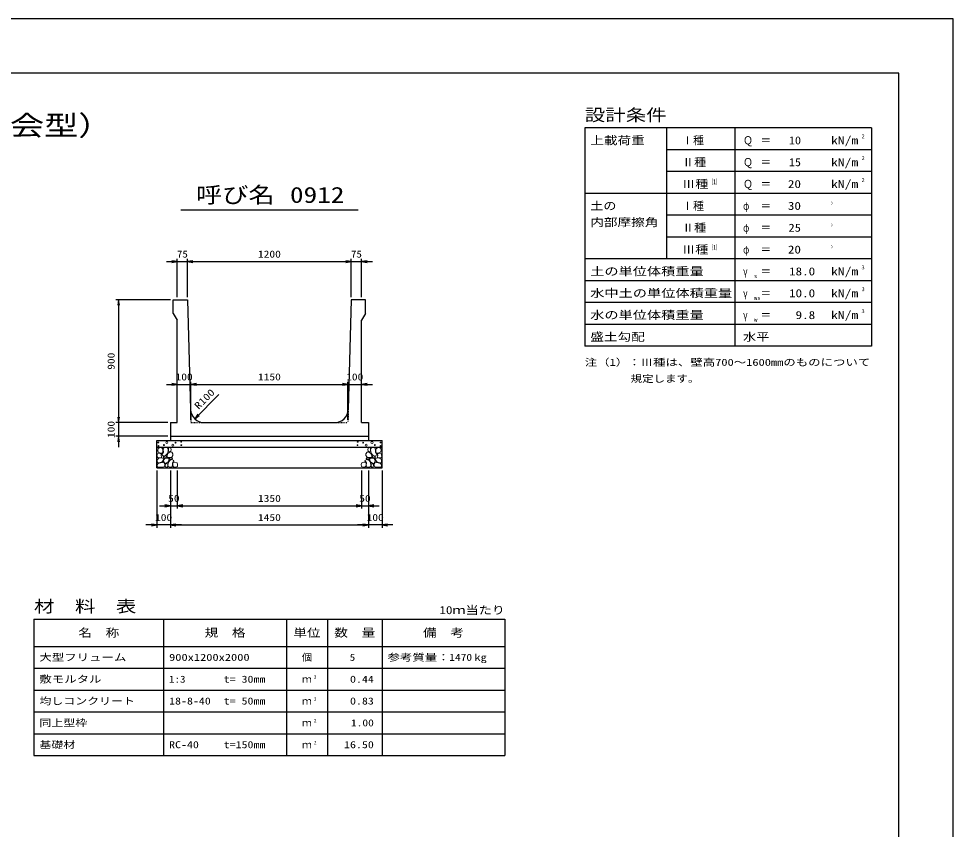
# Model space of a CAD drawing. Units: millimetres at full size. Extents: x 0 to 16820, y 0 to 11880.
# Drawn here: x 9973 to 16820, y 5940 to 11880 of the extents above; entities that cross this region are included whole.
import ezdxf
from ezdxf.enums import TextEntityAlignment as Align

# ---------------------------------------------------------------- set-up
doc = ezdxf.new("R2010")
doc.units = ezdxf.units.MM
doc.linetypes.add('DASHED_SPACED', pattern=[12, 6, -6])
for name, color, linetype, lineweight in [('0_2', 7, 'Continuous', 25), ('D-DCR-HCHn', 4, 'Continuous', 9), ('D-MTR-FRAM', 7, 'Continuous', 25), ('D-MTR-LINE', 7, 'Continuous', 25), ('D-STR-DIM', 7, 'Continuous', 25), ('D-STR-STRn', 1, 'Continuous', 25), ('D-TTL', 2, 'Continuous', 25), ('D-TTL-FRAM', 2, 'Continuous', 25), ('D-TTL-LINE', 7, 'Continuous', 25), ('D-TTL-TXT', 7, 'Continuous', 25)]:
    doc.layers.add(name, color=color, linetype=linetype, lineweight=lineweight)
for name, color, linetype in [('D-DOC', 7, 'Continuous'), ('D-MTR', 7, 'Continuous'), ('D-MTR-TXT', 7, 'Continuous')]:
    doc.layers.add(name, color=color, linetype=linetype)
doc.styles.add('ＭＳ ゴシック', font='')
doc.styles.get('ＭＳ ゴシック').set_extended_font_data('MS Gothic')

# ---------------------------------------------------------------- blocks, each defined once
blk = doc.blocks.new('open_arrow')
at = {"color": 0, "linetype": 'Continuous', "lineweight": -2}
blk.add_lwpolyline([(7.5, 1.25), (0, 0), (7.5, -1.25)], dxfattribs=at)

msp = doc.modelspace()

# ---------------------------------------------------------------- linework, layer by layer
at = {"layer": '0_2'}
for p, q in [((11085, 8570), (11085, 8290)), ((11135, 8570), (11135, 8290)), ((11135, 8570), (11135, 8290)), ((12485, 8570), (12485, 8290)), ((11005, 8310), (11215, 8310)), ((11135, 8310), (12485, 8310))]:
    msp.add_line(p, q, dxfattribs=at)
at = {"layer": 'D-DCR-HCHn'}
for points in [[(10990.46, 8690.356), (10985.26, 8674.753), (10992.194, 8664.352), (11009.53, 8662.618), (11021.366, 8667.699), (11016.464, 8679.954), (11019.932, 8686.889), (11012.997, 8693.823), (11002.596, 8697.29)], [(11023.399, 8733.696), (11007.796, 8737.163), (10993.928, 8730.228), (10992.194, 8714.626), (10995.661, 8702.491), (11012.997, 8697.29), (11025.132, 8697.29), (11030.333, 8705.958), (11030.333, 8725.028)], [(11037.267, 8735.429), (11032.067, 8719.827), (11033.8, 8702.491), (11021.665, 8683.421), (11037.267, 8674.753), (11054.603, 8683.421), (11065.005, 8697.29), (11068.472, 8719.827), (11065.005, 8731.962), (11054.603, 8737.163)], [(11066.739, 8693.823), (11058.071, 8673.02), (11065.005, 8664.352), (11085.808, 8664.352), (11094.476, 8667.819), (11103.144, 8679.954), (11103.144, 8690.356), (11094.476, 8704.224), (11084.074, 8705.958)], [(11070.206, 8731.962), (11070.206, 8711.159), (11078.874, 8705.958), (11087.542, 8711.159), (11089.275, 8723.294), (11087.542, 8733.696), (11075.407, 8737.163)], [(12553.261, 8693.823), (12561.929, 8673.02), (12554.995, 8664.352), (12534.192, 8664.352), (12525.524, 8667.819), (12516.856, 8679.954), (12516.856, 8690.356), (12525.524, 8704.224), (12535.926, 8705.958)], [(12549.794, 8731.962), (12549.794, 8711.159), (12541.126, 8705.958), (12532.458, 8711.159), (12530.725, 8723.294), (12532.458, 8733.696), (12544.593, 8737.163)], [(12582.733, 8735.429), (12587.933, 8719.827), (12586.2, 8702.491), (12598.335, 8683.421), (12582.733, 8674.753), (12565.397, 8683.421), (12554.995, 8697.29), (12551.528, 8719.827), (12554.995, 8731.962), (12565.397, 8737.163)], [(12596.601, 8733.696), (12612.204, 8737.163), (12626.072, 8730.228), (12627.806, 8714.626), (12624.339, 8702.491), (12607.003, 8697.29), (12594.868, 8697.29), (12589.667, 8705.958), (12589.667, 8725.028)], [(12629.54, 8690.356), (12634.74, 8674.753), (12627.806, 8664.352), (12610.47, 8662.618), (12598.634, 8667.699), (12603.536, 8679.954), (12600.068, 8686.889), (12607.003, 8693.823), (12617.404, 8697.29)], [(11023.366, 8632.757), (11036.208, 8652.019), (11034.603, 8656.834), (11016.946, 8661.65), (11000.894, 8660.045), (10989.658, 8650.414), (10988.052, 8639.177), (10989.658, 8627.941), (11002.499, 8624.731)], [(11029.787, 8592.627), (11041.023, 8597.443), (11044.234, 8613.494), (11037.813, 8624.731), (11026.577, 8627.941), (11012.13, 8626.336), (10996.078, 8619.915), (10988.052, 8610.284), (10988.052, 8599.048), (10992.868, 8592.627), (11012.13, 8594.232)], [(11040.735, 8674.753), (11032.067, 8667.819), (11035.534, 8662.618), (11047.669, 8662.618), (11052.87, 8664.352), (11056.337, 8671.286), (11051.136, 8676.487)], [(11068.311, 8632.757), (11076.337, 8652.019), (11069.916, 8660.045), (11050.654, 8660.045), (11042.628, 8656.834), (11034.603, 8645.598), (11034.603, 8635.967), (11042.628, 8623.125), (11052.259, 8621.52)], [(11095.599, 8594.232), (11100.415, 8608.679), (11098.81, 8624.731), (11110.046, 8642.388), (11095.599, 8650.414), (11079.548, 8642.388), (11069.916, 8629.546), (11066.706, 8608.679), (11069.916, 8597.443), (11079.548, 8592.627)], [(11092.389, 8650.414), (11100.415, 8656.834), (11097.204, 8661.65), (11085.968, 8661.65), (11081.153, 8660.045), (11077.942, 8653.624), (11082.758, 8648.808)], [(11108.441, 8595.837), (11122.887, 8592.627), (11135.729, 8599.048), (11137.334, 8613.494), (11134.124, 8624.731), (11118.072, 8629.546), (11106.836, 8629.546), (11102.02, 8621.52), (11102.02, 8603.863)], [(12511.559, 8595.837), (12497.113, 8592.627), (12484.271, 8599.048), (12482.666, 8613.494), (12485.876, 8624.731), (12501.928, 8629.546), (12513.164, 8629.546), (12517.98, 8621.52), (12517.98, 8603.863)], [(12524.401, 8594.232), (12519.585, 8608.679), (12521.19, 8624.731), (12509.954, 8642.388), (12524.401, 8650.414), (12540.452, 8642.388), (12550.084, 8629.546), (12553.294, 8608.679), (12550.084, 8597.443), (12540.452, 8592.627)], [(12527.611, 8650.414), (12519.585, 8656.834), (12522.796, 8661.65), (12534.032, 8661.65), (12538.847, 8660.045), (12542.058, 8653.624), (12537.242, 8648.808)], [(12551.689, 8632.757), (12543.663, 8652.019), (12550.084, 8660.045), (12569.346, 8660.045), (12577.372, 8656.834), (12585.397, 8645.598), (12585.397, 8635.967), (12577.372, 8623.125), (12567.741, 8621.52)], [(12579.265, 8674.753), (12587.933, 8667.819), (12584.466, 8662.618), (12572.331, 8662.618), (12567.13, 8664.352), (12563.663, 8671.286), (12568.864, 8676.487)], [(12590.213, 8592.627), (12578.977, 8597.443), (12575.766, 8613.494), (12582.187, 8624.731), (12593.423, 8627.941), (12607.87, 8626.336), (12623.922, 8619.915), (12631.948, 8610.284), (12631.948, 8599.048), (12627.132, 8592.627), (12607.87, 8594.232)], [(12596.634, 8632.757), (12583.792, 8652.019), (12585.397, 8656.834), (12603.054, 8661.65), (12619.106, 8660.045), (12630.342, 8650.414), (12631.948, 8639.177), (12630.342, 8627.941), (12617.501, 8624.731)], [(11065.101, 8597.443), (11065.101, 8616.705), (11057.075, 8621.52), (11049.049, 8616.705), (11047.444, 8605.469), (11049.049, 8595.837), (11060.285, 8592.627)], [(12554.899, 8597.443), (12554.899, 8616.705), (12562.925, 8621.52), (12570.951, 8616.705), (12572.556, 8605.469), (12570.951, 8595.837), (12559.715, 8592.627)]]:
    msp.add_lwpolyline(points, close=True, dxfattribs=at)
for centre, radius in [((10995.727, 8773.955), 3), ((11058.336, 8773.955), 7.5), ((11122.708, 8773.164), 3), ((11163.131, 8780.006), 3), ((12456.869, 8780.006), 3), ((12497.292, 8773.164), 3), ((12561.664, 8773.955), 7.5), ((12624.273, 8773.955), 3), ((10996.869, 8748.91), 3), ((11037.292, 8755.752), 3), ((11101.664, 8754.961), 7.5), ((11164.273, 8754.961), 3), ((12455.727, 8754.961), 3), ((12518.336, 8754.961), 7.5), ((12582.708, 8755.752), 3), ((12623.131, 8748.91), 3)]:
    msp.add_circle(centre, radius, dxfattribs=at)
at = {"layer": 'D-MTR-FRAM'}
for p, q in [((10085, 7480), (13535, 7480)), ((10085, 7480), (10085, 6480)), ((13535, 7480), (13535, 6480)), ((10085, 6480), (13535, 6480))]:
    msp.add_line(p, q, dxfattribs=at)
at = {"layer": 'D-MTR-LINE'}
for p, q in [((11035, 7480), (11035, 6480)), ((11935, 7480), (11935, 6480)), ((12235, 7480), (12235, 6480)), ((12635, 7480), (12635, 6480)), ((10085, 7280), (13535, 7280)), ((10085, 7120), (13535, 7120)), ((10085, 6960), (13535, 6960)), ((10085, 6800), (13535, 6800)), ((10085, 6640), (13535, 6640))]:
    msp.add_line(p, q, dxfattribs=at)
at = {"layer": 'D-STR-DIM'}
for p, q in [((11055, 10100), (11290, 10100)), ((11135, 9840), (11135, 10120)), ((11210, 9840), (11210, 10120)), ((11210, 9840), (11210, 10120)), ((11210, 10100), (12410, 10100)), ((12330, 10100), (12565, 10100)), ((12410, 9840), (12410, 10120)), ((12410, 9840), (12410, 10120)), ((12485, 9840), (12485, 10120)), ((11085, 9820), (10685, 9820)), ((10705, 9820), (10705, 8920)), ((11055, 9200), (11315, 9200)), ((11235, 8940), (11235, 9220)), ((11235, 8940), (11235, 9220)), ((11235, 9200), (12385, 9200)), ((12305, 9200), (12565, 9200)), ((12385, 8940), (12385, 9220)), ((12385, 8940), (12385, 9220)), ((11262.539, 8948.314), (11439.315, 9125.091)), ((10705, 9000), (10705, 8740)), ((11065, 8920), (10685, 8920)), ((11065, 8920), (10685, 8920)), ((11065, 8820), (10685, 8820)), ((10985, 8570), (10985, 8150)), ((11085, 8570), (11085, 8150)), ((11085, 8570), (11085, 8150)), ((12485, 8570), (12485, 8290)), ((12535, 8570), (12535, 8150)), ((12535, 8570), (12535, 8150)), ((12535, 8570), (12535, 8290)), ((12635, 8570), (12635, 8150)), ((12405, 8310), (12615, 8310)), ((11165, 8170), (10905, 8170)), ((11085, 8170), (12535, 8170)), ((12715, 8170), (12455, 8170))]:
    msp.add_line(p, q, dxfattribs=at)
at = {"layer": 'D-STR-STRn'}
for p, q in [((11105, 9820), (11210, 9820)), ((11105, 9720), (11105, 9820)), ((11210, 9820), (11232.299, 9017.223)), ((12410, 9820), (12387.701, 9017.223)), ((12515, 9820), (12410, 9820)), ((12515, 9720), (12515, 9820)), ((11105, 9720), (11135, 9670)), ((11135, 8920), (11135, 9670)), ((12515, 9720), (12485, 9670)), ((12485, 8920), (12485, 9670)), ((11085, 8920), (11085, 8820)), ((11085, 8920), (11135, 8920)), ((11332.261, 8920), (12287.739, 8920)), ((12485, 8920), (12535, 8920)), ((12535, 8920), (12535, 8820)), ((10985, 8590), (10985, 8790)), ((10985, 8790), (12635, 8790)), ((11085, 8820), (12535, 8820)), ((11085, 8820), (11085, 8790)), ((12535, 8820), (12535, 8790)), ((12635, 8590), (12635, 8790)), ((10985, 8740), (12635, 8740)), ((10985, 8590), (12635, 8590))]:
    msp.add_line(p, q, dxfattribs=at)
at = {"layer": 'D-STR-STRn', "color": 2, "linetype": 'DASHED_SPACED'}
for p, q in [((11232.299, 9017.223), (11235, 8920)), ((12387.701, 9017.223), (12385, 8920)), ((11235, 8920), (11332.261, 8920)), ((12287.739, 8920), (12385, 8920))]:
    msp.add_line(p, q, dxfattribs=at)
at = {"layer": 'D-STR-STRn'}
for centre, start, end in [((11332.261, 9020), 181.59114, 270), ((12287.739, 9020), 270, 358.40886)]:
    msp.add_arc(centre, 100, start, end, dxfattribs=at)
at = {"layer": 'D-TTL'}
for points in [[(0, 0), (16820, 0), (16820, 11880), (0, 11880)], [(400, 400), (16420, 400), (16420, 11480), (400, 11480)]]:
    msp.add_lwpolyline(points, close=True, dxfattribs=at)
at = {"layer": 'D-TTL-FRAM'}
for p, q in [((16220, 11080), (14120, 11080)), ((14120, 11080), (14120, 9480)), ((16220, 11080), (16220, 9480)), ((16220, 9480), (14120, 9480))]:
    msp.add_line(p, q, dxfattribs=at)
at = {"layer": 'D-TTL-LINE'}
for p, q in [((14720, 11080), (14720, 10120)), ((15220, 11080), (15220, 9480)), ((16220, 10920), (14720, 10920)), ((16220, 10760), (14720, 10760)), ((16220, 10600), (14120, 10600)), ((16220, 10440), (14720, 10440)), ((16220, 10280), (14720, 10280)), ((16220, 10120), (14120, 10120)), ((16220, 9960), (14120, 9960)), ((16220, 9800), (14120, 9800)), ((16220, 9640), (14120, 9640))]:
    msp.add_line(p, q, dxfattribs=at)
at = {"layer": 'D-TTL-TXT'}
msp.add_line((11160, 10480), (12460, 10480), dxfattribs=at)

# ---------------------------------------------------------------- block references
at = {"layer": '0_2', "xscale": 5.33, "yscale": 5.33, "rotation": 180}
for p in [(11085, 8310), (12485, 8310)]:
    msp.add_blockref('open_arrow', p, dxfattribs=at)
at = {"layer": '0_2', "xscale": 5.33, "yscale": 5.33}
msp.add_blockref('open_arrow', (11135, 8310), dxfattribs=at)
msp.add_blockref('open_arrow', (11135, 8310), dxfattribs=at)
at = {"layer": 'D-STR-DIM', "xscale": 5.33, "yscale": 5.33}
for p, rotation in [((11135, 10100), 180), ((12410, 10100), 180), ((12410, 10100), 180), ((10705, 9820), 270), ((11135, 9200), 180), ((12385, 9200), 180), ((12385, 9200), 180), ((11262.539, 8948.314), 45), ((10705, 8920), 90), ((10705, 8920), 90), ((10705, 8820), 270), ((12485, 8310), 180), ((10985, 8170), 180), ((12535, 8170), 180), ((12535, 8170), 180)]:
    msp.add_blockref('open_arrow', p, dxfattribs=dict(at, rotation=rotation))
for p in [(11210, 10100), (11210, 10100), (12485, 10100), (11235, 9200), (11235, 9200), (12485, 9200), (12535, 8310), (11085, 8170), (11085, 8170), (12635, 8170)]:
    msp.add_blockref('open_arrow', p, dxfattribs=at)

# ---------------------------------------------------------------- texts
at = {"layer": '0_2', "style": 'ＭＳ ゴシック', "width": 1.2}
for s, p in [('50', (11110, 8365)), ('1350', (11810, 8365))]:
    msp.add_text(s, height=51.32, dxfattribs=at).set_placement(p, align=Align.MIDDLE_CENTER)
at = {"layer": 'D-DOC', "style": 'ＭＳ ゴシック'}
for s, width, p in [('注（1）：Ⅲ種は、壁高700～1600mmのものについて', 1.3, (14120, 9320.667)), ('\u3000\u3000\u3000\u3000規定します。', 1.2, (14120, 9200.667))]:
    msp.add_text(s, height=51.32, dxfattribs=dict(at, width=width)).set_placement(p, align=Align.BOTTOM_LEFT)
at = {"layer": 'D-MTR', "style": 'ＭＳ ゴシック', "width": 1.25}
msp.add_text('材\u3000料\u3000表', height=87.98, dxfattribs=at).set_placement((10085, 7504), align=Align.BOTTOM_LEFT)
at = {"layer": 'D-MTR', "style": 'ＭＳ ゴシック', "width": 1.2}
msp.add_text('10ｍ当たり', height=58.65, dxfattribs=at).set_placement((13535, 7499.333), align=Align.BOTTOM_RIGHT)
at = {"layer": 'D-MTR-TXT', "style": 'ＭＳ ゴシック'}
for s, height, width, p in [('名\u3000称', 58.65, 1.25, (10560, 7380)), ('規\u3000格', 58.65, 1.25, (11485, 7380)), ('単位', 58.65, 1.25, (12085, 7380)), ('数\u3000量', 58.65, 1.25, (12435, 7380)), ('備\u3000考', 58.65, 1.25, (13085, 7380)), ('個', 51.32, 1.1, (12085, 7200))]:
    msp.add_text(s, height=height, dxfattribs=dict(at, width=width)).set_placement(p, align=Align.MIDDLE_CENTER)
for s, width, p in [('大型フリューム', 1.3, (10125, 7200)), ('900x1200x2000', 1.3, (11075, 7200)), ('参考質量：    kg', 1.3, (12675, 7200)), ('敷モルタル', 1.3, (10125, 7040)), ('1:3', 1.15, (11075, 7040)), ('t= 30mm', 1.25, (11475, 7040)), ('均しコンクリート', 1.25, (10125, 6880)), ('18-8-40', 1.25, (11075, 6880)), ('t= 50mm', 1.25, (11475, 6880)), ('同上型枠', 1.25, (10125, 6720)), ('基礎材', 1.25, (10125, 6560)), ('RC-40', 1.25, (11075, 6560)), ('t=150mm', 1.25, (11475, 6560))]:
    msp.add_text(s, height=51.32, dxfattribs=dict(at, width=width)).set_placement(p, align=Align.MIDDLE_LEFT)
for s, width, p in [('5', 1.15, (12438.553, 7200)), ('1470', 1.2, (13295, 7200)), ('0.44', 1.25, (12575, 7040)), ('0.83', 1.25, (12575, 6880)), ('1.00', 1.2, (12575, 6720)), ('16.50', 1.25, (12575, 6560))]:
    msp.add_text(s, height=51.32, dxfattribs=dict(at, width=width)).set_placement(p, align=Align.MIDDLE_RIGHT)
for p in [(12085, 7040), (12085, 6880), (12085, 6720), (12085, 6560)]:
    msp.add_text('ｍ', height=51.32, dxfattribs=at).set_placement(p, align=Align.MIDDLE_CENTER)
at = {"layer": 'D-MTR-TXT', "style": 'ＭＳ ゴシック', "width": 1.15}
for s, p in [('3', (12135, 7035.333)), ('3', (12135, 6875.333)), ('2', (12135, 6715.333)), ('2', (12135, 6555.333))]:
    msp.add_text(s, height=25.66, dxfattribs=at).set_placement(p, align=Align.BOTTOM_LEFT)
at = {"layer": 'D-STR-DIM', "style": 'ＭＳ ゴシック'}
for s, width, p in [('75', 1.15, (11172.5, 10155)), ('1200', 1.2, (11810, 10155)), ('75', 1.15, (12447.5, 10155)), ('100', 1.2, (11185, 9255)), ('1150', 1.2, (11810, 9255)), ('100', 1.2, (12435, 9255)), ('50', 1.2, (12510, 8365)), ('100', 1.2, (11035, 8225)), ('1450', 1.2, (11810, 8225)), ('100', 1.2, (12585, 8225))]:
    msp.add_text(s, height=51.32, dxfattribs=dict(at, width=width)).set_placement(p, align=Align.MIDDLE_CENTER)
at = {"layer": 'D-STR-DIM', "style": 'ＭＳ ゴシック', "width": 1.2}
for s, p in [('900', (10650, 9370)), ('100', (10650, 8870))]:
    msp.add_text(s, height=51.32, rotation=90, dxfattribs=at).set_placement(p, align=Align.MIDDLE_CENTER)
at = {"layer": 'D-STR-DIM', "style": 'ＭＳ ゴシック', "width": 1.25}
msp.add_text('R100', height=51.32, rotation=45, dxfattribs=at).set_placement((11301.479, 9002.339), align=Align.BOTTOM_LEFT)
at = {"layer": 'D-TTL-TXT', "style": 'ＭＳ ゴシック'}
for s, height, width, p in [('設計条件', 87.98, 1.25, (14120, 11104)), ('上載荷重', 58.65, 1.25, (14160, 10941.333)), ('2', 29.33, 1.15, (16148, 10994.667)), ('Ｑ', 58.65, 0.9, (15280, 10941.333)), ('＝', 58.65, 0.95, (15408, 10941.333)), ('kN/m', 58.65, 1.25, (15924, 10941.333)), ('Ⅱ種', 58.65, 1.1, (14833.333, 10781.333)), ('Ｑ', 58.65, 0.9, (15280, 10781.333)), ('＝', 58.65, 0.95, (15408, 10781.333)), ('kN/m', 58.65, 1.25, (15924, 10781.333)), ('2', 29.33, 1.15, (16148, 10834.667)), ('Ⅲ種', 58.65, 1.2, (14833.333, 10621.333)), ('（1）', 36.66, 0.6, (15031.179, 10655.282)), ('Ｑ', 58.65, 0.9, (15280, 10621.333)), ('＝', 58.65, 0.95, (15408, 10621.333)), ('kN/m', 58.65, 1.25, (15924, 10621.333)), ('2', 29.33, 1.15, (16148, 10674.667)), ('土の', 58.65, 1.2, (14160, 10461.333)), ('φ', 58.65, 0.75, (15280, 10461.333)), ('＝', 58.65, 0.95, (15408, 10461.333)), ('°', 58.65, 0.3, (15924, 10461.333)), ('内部摩擦角', 58.65, 1.25, (14160, 10341.333)), ('Ⅱ種', 58.65, 1.1, (14833.333, 10301.333)), ('φ', 58.65, 0.75, (15280, 10301.333)), ('＝', 58.65, 0.95, (15408, 10301.333)), ('°', 58.65, 0.3, (15924, 10301.333)), ('Ⅲ種', 58.65, 1.2, (14833.333, 10141.333)), ('（1）', 36.66, 0.6, (15031.179, 10175.282)), ('φ', 58.65, 0.75, (15280, 10141.333)), ('°', 58.65, 0.3, (15924, 10141.333)), ('＝', 58.65, 0.95, (15408, 10141.333)), ('土の単位体積重量', 58.65, 1.3, (14160, 9981.333)), ('3', 29.33, 1.15, (16148, 10034.667)), ('γ', 58.65, 0.75, (15280, 9981.333)), ('s', 29.33, 1.15, (15360, 9970.667)), ('＝', 58.65, 0.95, (15408, 9981.333)), ('kN/m', 58.65, 1.25, (15924, 9981.333)), ('水中土の単位体積重量', 58.65, 1.3, (14160, 9821.333)), ('γ', 58.65, 0.75, (15280, 9821.333)), ('＝', 58.65, 0.95, (15408, 9821.333)), ('kN/m', 58.65, 1.25, (15924, 9821.333)), ('3', 29.33, 1.15, (16148, 9874.667)), ('ws', 29.33, 1.2, (15360, 9810.667)), ('水の単位体積重量', 58.65, 1.3, (14160, 9661.333)), ('γ', 58.65, 0.75, (15280, 9661.333)), ('kN/m', 58.65, 1.25, (15924, 9661.333)), ('3', 29.33, 1.15, (16148, 9714.667)), ('w', 29.33, 1.25, (15360, 9650.667)), ('＝', 58.65, 0.95, (15408, 9661.333)), ('盛土勾配', 58.65, 1.25, (14160, 9501.333)), ('水平', 58.65, 1.2, (15280, 9501.333))]:
    msp.add_text(s, height=height, dxfattribs=dict(at, width=width)).set_placement(p, align=Align.BOTTOM_LEFT)
for s, height, width, p in [('大型フリューム（農業土木事業協会型）', 146.6, 1.25, (8410, 10980)), ('呼び名', 117.3, 1.2, (11560, 10495)), ('0912', 117.3, 1.25, (12160, 10495))]:
    msp.add_text(s, height=height, dxfattribs=dict(at, width=width)).set_placement(p, align=Align.BOTTOM_CENTER)
for p in [(14833.333, 10941.333), (14833.333, 10461.333)]:
    msp.add_text('Ⅰ種', height=58.65, dxfattribs=at).set_placement(p, align=Align.BOTTOM_LEFT)
for s, width, p in [('10', 1.1, (15704, 10941.333)), ('15', 1.1, (15704, 10781.333)), ('20', 1.2, (15704, 10621.333)), ('30', 1.2, (15704, 10461.333)), ('25', 1.15, (15704, 10301.333)), ('20', 1.2, (15704, 10141.333)), ('18.0', 1.2, (15808, 9981.333)), ('10.0', 1.2, (15808, 9821.333)), ('9.8', 1.2, (15808, 9661.333))]:
    msp.add_text(s, height=58.65, dxfattribs=dict(at, width=width)).set_placement(p, align=Align.BOTTOM_RIGHT)

doc.saveas('drawing.dxf')
